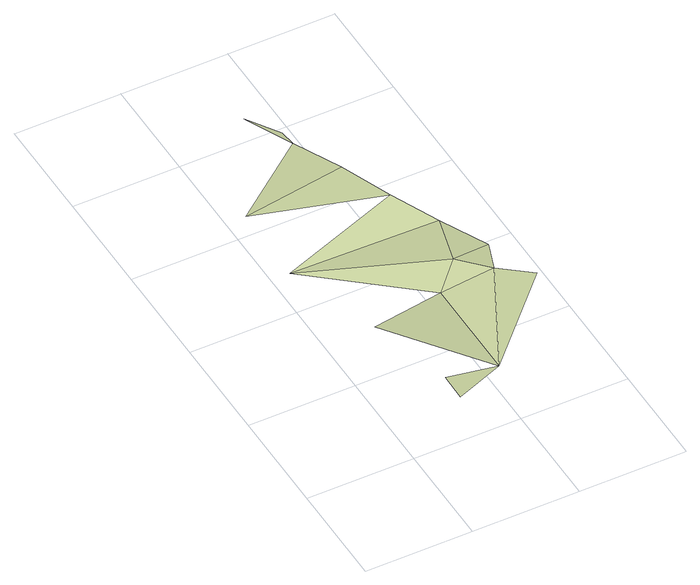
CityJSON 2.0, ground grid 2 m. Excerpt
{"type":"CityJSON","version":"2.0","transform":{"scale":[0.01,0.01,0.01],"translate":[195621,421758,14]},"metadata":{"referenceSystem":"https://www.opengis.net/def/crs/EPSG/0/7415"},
"CityObjects":{
"landuse1":{"type":"LandUse","attributes":{"3df_class":"Terrain","bgt_fysiekvoorkomen":"erf","bgt_status":"bestaand","identificatienamespace":"NL.IMGeo","onbegroeidterreindeeloptalud":"false","relatievehoogteligging":0,"aantal_punten":0},"geometry":[{"type":"MultiSurface","lod":"1","boundaries":[[[0,1,2]],[[3,4,2]],[[5,6,3]],[[5,7,6]],[[3,2,8]],[[9,10,11]],[[7,12,6]],[[11,12,9]],[[8,5,3]],[[13,8,2]],[[14,10,15]],[[5,8,16]],[[16,7,5]]]}]}
},
"vertices":[
[128,125,117],[128,75,114],[228,125,98],[228,325,98],[78,275,130],[278,375,111],[28,475,109],[310,480,98],[328,325,110],[229,665,103],[188,757,98],[28,625,114],[269,572,98],[392,295,95],[178,775,112],[147,849,96],[351,387,101]
]}
